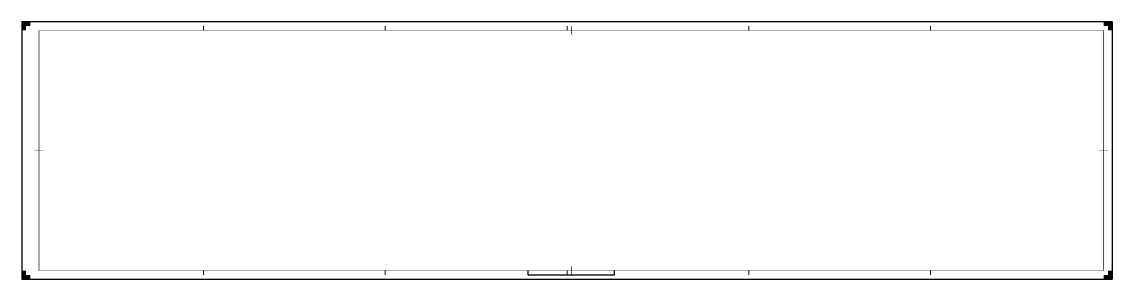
# Model space of a CAD drawing. Extents: x -20 to 1240, y -10 to 287.
import ezdxf

# ---------------------------------------------------------------- set-up
doc = ezdxf.new("R2010")
doc.units = 0
for name, color, linetype, lineweight in [('to-xx-kader', 7, 'CONTINUOUS', 25), ('to-xx-snijrand', 7, 'CONTINUOUS', 25), ('to-xx-vouwmerk', 7, 'CONTINUOUS', 18)]:
    doc.layers.add(name, color=color, linetype=linetype, lineweight=lineweight)

msp = doc.modelspace()

# ---------------------------------------------------------------- hatches: boundary and pattern name
at = {"layer": 'to-xx-snijrand'}
for points in [[(-10, 287), (-20, 287), (-20, 277), (-15, 277), (-15, 282), (-10, 282)], [(1240, 277), (1240, 287), (1230, 287), (1230, 282), (1235, 282), (1235, 277)], [(-20, 0), (-20, -10), (-10, -10), (-10, -5), (-15, -5), (-15, 0)], [(1230, -10), (1240, -10), (1240, 0), (1235, 0), (1235, -5), (1230, -5)]]:
    msp.add_hatch(color=256, dxfattribs=at).paths.add_polyline_path(points)

# ---------------------------------------------------------------- linework, layer by layer
at = {"layer": 'to-xx-kader'}
for p, q in [((565, -5), (565, 0)), ((665, -5), (665, 0)), ((565, -5), (665, -5))]:
    msp.add_line(p, q, dxfattribs=at)
at = {"layer": 'to-xx-kader', "const_width": 0.7}
msp.add_lwpolyline([(0, 0), (1230, 0), (1230, 277), (0, 277)], close=True, dxfattribs=at)
at = {"layer": 'to-xx-kader', "const_width": 0.7, "flags": 128}
for points in [[(615, 282), (615, 272)], [(-5, 138.5), (5, 138.5)], [(1235, 138.5), (1225, 138.5)], [(615, -5), (615, 5)]]:
    msp.add_lwpolyline(points, dxfattribs=at)
at = {"layer": 'to-xx-snijrand'}
for p, q in [((1240, 287), (-20, 287)), ((-20, 287), (-20, -10)), ((1240, 287), (1240, -10)), ((-20, -10), (1240, -10))]:
    msp.add_line(p, q, dxfattribs=at)
at = {"layer": 'to-xx-vouwmerk'}
for p, q in [((190, 277), (190, 282)), ((400, 277), (400, 282)), ((610, 277), (610, 282)), ((820, 277), (820, 282)), ((1030, 277), (1030, 282)), ((190, -5), (190, 0)), ((400, -5), (400, 0)), ((610, -5), (610, 0)), ((820, -5), (820, 0)), ((1030, -5), (1030, 0))]:
    msp.add_line(p, q, dxfattribs=at)

doc.saveas('drawing.dxf')
